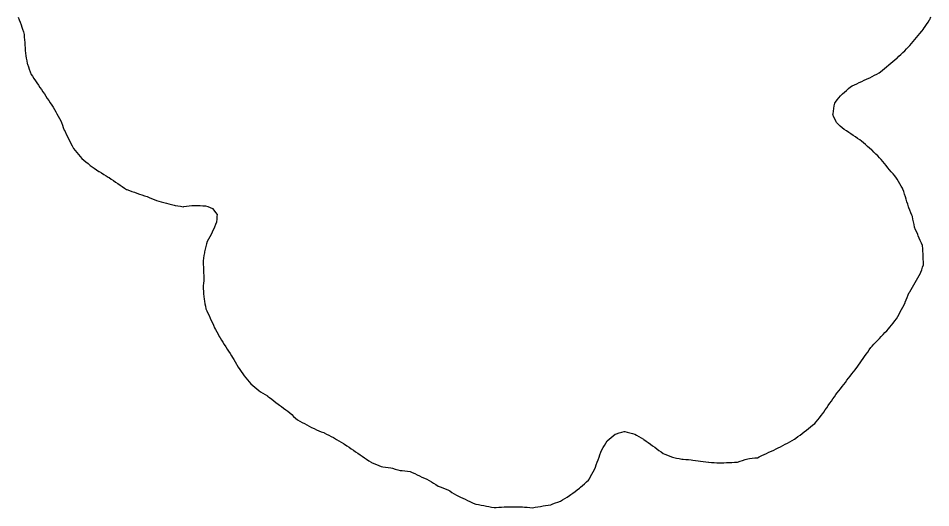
# Model space of a CAD drawing. Header units: millimetres. Extents: x 0 to 3094, y 578 to 2491.
# Drawn here: x 1436.5 to 1779.2, y 2123.1 to 2306.9 of the extents above; entities that cross this region are included whole.
import ezdxf

# ---------------------------------------------------------------- set-up
doc = ezdxf.new("R2010")
doc.units = ezdxf.units.MM
doc.layers.add('ALL_ISLANDS', color=7, linetype='Continuous')
doc.layers.add('OUTLINE_ISLAND_09', color=7, linetype='Continuous')

msp = doc.modelspace()

# ---------------------------------------------------------------- linework, layer by layer
at = {"layer": 'ALL_ISLANDS'}
msp.add_lwpolyline([(1436.5125, 2307.2505), (1436.8642, 2306.3144), (1437.2159, 2305.3783), (1437.5676, 2304.4422), (1437.9193, 2303.5061), (1438.1513, 2302.7047), (1438.4294, 2301.7442), (1438.7075, 2300.7836), (1438.7075, 2300.7831), (1438.7839, 2299.786), (1438.8603, 2298.7889), (1438.9367, 2297.7918), (1439.0131, 2296.7948), (1439.0894, 2295.7977), (1439.1658, 2294.8006), (1439.2422, 2293.8035), (1439.3186, 2292.8064), (1439.4976, 2291.8608), (1439.6835, 2290.8782), (1439.8695, 2289.8957), (1439.9802, 2289.5802), (1440.3114, 2288.6366), (1440.6425, 2287.693), (1440.9737, 2286.7494), (1441.3048, 2285.8059), (1441.8124, 2285.0591), (1442.3746, 2284.2321), (1442.9367, 2283.405), (1443.4988, 2282.578), (1444.061, 2281.7509), (1444.6231, 2280.9239), (1445.1853, 2280.0969), (1445.7474, 2279.2698), (1446.3096, 2278.4428), (1446.8717, 2277.6157), (1447.4339, 2276.7887), (1447.996, 2275.9617), (1448.5581, 2275.1346), (1449.083, 2274.2868), (1449.6094, 2273.4365), (1450.1358, 2272.5862), (1450.6621, 2271.736), (1451.0566, 2270.9877), (1451.523, 2270.1032), (1451.9894, 2269.2186), (1452.4557, 2268.334), (1452.7143, 2267.6726), (1453.0783, 2266.7412), (1453.4423, 2265.8098), (1453.8064, 2264.8785), (1454.0939, 2264.2981), (1454.5378, 2263.402), (1454.9817, 2262.5059), (1455.4256, 2261.6098), (1455.8695, 2260.7137), (1456.3133, 2259.8177), (1456.7572, 2258.9216), (1457.2011, 2258.0255), (1457.2229, 2257.9997), (1457.8681, 2257.2356), (1458.5133, 2256.4716), (1459.1585, 2255.7076), (1459.8036, 2254.9435), (1460.4488, 2254.1795), (1461.172, 2253.5738), (1461.9387, 2252.9317), (1462.7053, 2252.2897), (1463.472, 2251.6476), (1464.2528, 2251.1033), (1465.0732, 2250.5315), (1465.8936, 2249.9597), (1466.714, 2249.3879), (1466.8842, 2249.2873), (1467.745, 2248.7784), (1468.6059, 2248.2695), (1469.4667, 2247.7606), (1470.3275, 2247.2517), (1470.6046, 2247.0625), (1471.4304, 2246.4984), (1472.2561, 2245.9344), (1473.0819, 2245.3704), (1473.9077, 2244.8064), (1474.7334, 2244.2424), (1475.5592, 2243.6783), (1476.3849, 2243.1143), (1477.2107, 2242.5503), (1477.305, 2242.5178), (1478.2503, 2242.1915), (1479.1956, 2241.8652), (1480.1408, 2241.539), (1481.0861, 2241.2127), (1482.0314, 2240.8865), (1482.9767, 2240.5602), (1483.922, 2240.234), (1484.8673, 2239.9077), (1485.6496, 2239.5749), (1486.5699, 2239.1835), (1487.4901, 2238.7921), (1488.4103, 2238.4007), (1489.2447, 2238.1798), (1490.2114, 2237.9238), (1491.1781, 2237.6679), (1492.1448, 2237.4119), (1493.1114, 2237.156), (1494.0781, 2236.9), (1495.0448, 2236.6441), (1495.4746, 2236.5756), (1496.4621, 2236.4184), (1497.4497, 2236.2612), (1498.4373, 2236.104), (1498.745, 2236.1452), (1499.7362, 2236.2779), (1500.7274, 2236.4106), (1501.7185, 2236.5434), (1501.7832, 2236.5428), (1502.7831, 2236.5342), (1503.7831, 2236.5257), (1504.7831, 2236.5171), (1505.783, 2236.5086), (1506.783, 2236.5), (1507.6531, 2236.1492), (1508.5806, 2235.7752), (1509.508, 2235.4013), (1509.992, 2234.7733), (1510.6024, 2233.9812), (1511.2128, 2233.1891), (1511.1447, 2232.466), (1511.0509, 2231.4704), (1510.9572, 2230.4748), (1510.9064, 2230.3504), (1510.5285, 2229.4246), (1510.1506, 2228.4988), (1509.7726, 2227.5729), (1509.3947, 2226.6471), (1509.3803, 2226.6202), (1508.9062, 2225.7397), (1508.4322, 2224.8592), (1507.9582, 2223.9787), (1507.4842, 2223.0982), (1507.4828, 2223.0931), (1507.2315, 2222.1252), (1506.9802, 2221.1573), (1506.7289, 2220.1894), (1506.4775, 2219.2215), (1506.4064, 2218.7711), (1506.2503, 2217.7834), (1506.0942, 2216.7956), (1505.9381, 2215.8079), (1505.9579, 2215.4567), (1506.0141, 2214.4583), (1506.0703, 2213.4599), (1506.1265, 2212.4614), (1506.1284, 2212.284), (1506.1391, 2211.2841), (1506.1497, 2210.2841), (1506.1603, 2209.2842), (1506.171, 2208.2843), (1506.0964, 2207.4589), (1506.0065, 2206.463), (1505.9165, 2205.467), (1505.9276, 2205.3526), (1506.0233, 2204.3572), (1506.1191, 2203.3618), (1506.2149, 2202.3664), (1506.3107, 2201.371), (1506.434, 2200.6964), (1506.6138, 2199.7127), (1506.7936, 2198.729), (1506.9734, 2197.7453), (1507.3046, 2197.037), (1507.7281, 2196.1311), (1508.1517, 2195.2252), (1508.5752, 2194.3194), (1508.9987, 2193.4135), (1509.4223, 2192.5076), (1509.8458, 2191.6017), (1510.2693, 2190.6958), (1510.6191, 2190.0239), (1511.0808, 2189.1368), (1511.5425, 2188.2498), (1512.0042, 2187.3628), (1512.2905, 2186.9127), (1512.8272, 2186.069), (1513.3639, 2185.2252), (1513.9006, 2184.3814), (1514.4373, 2183.5377), (1514.974, 2182.6939), (1515.5107, 2181.8501), (1516.0474, 2181.0063), (1516.5841, 2180.1626), (1516.9245, 2179.5718), (1517.4236, 2178.7052), (1517.9227, 2177.8387), (1518.4218, 2176.9722), (1518.5913, 2176.7228), (1519.1532, 2175.8956), (1519.7152, 2175.0685), (1520.2772, 2174.2413), (1520.8392, 2173.4142), (1521.4012, 2172.5871), (1521.9751, 2171.895), (1522.6134, 2171.1252), (1523.2517, 2170.3555), (1523.89, 2169.5857), (1524.5494, 2169.0292), (1525.3137, 2168.3843), (1526.078, 2167.7394), (1526.8422, 2167.0945), (1527.5163, 2166.6779), (1528.367, 2166.1523), (1529.2177, 2165.6266), (1530.0683, 2165.1009), (1530.1192, 2165.0615), (1530.9099, 2164.4493), (1531.7006, 2163.837), (1532.4913, 2163.2248), (1533.282, 2162.6126), (1534.0727, 2162.0004), (1534.5572, 2161.6519), (1535.369, 2161.068), (1536.1808, 2160.4841), (1536.9926, 2159.9002), (1537.8045, 2159.3163), (1538.4434, 2158.742), (1539.1871, 2158.0734), (1539.9308, 2157.4049), (1540.6745, 2156.7364), (1541.4182, 2156.0679), (1542.27, 2155.6204), (1543.1553, 2155.1554), (1544.0406, 2154.6903), (1544.9259, 2154.2253), (1545.8112, 2153.7602), (1546.6965, 2153.2952), (1547.5818, 2152.8302), (1548.4671, 2152.3651), (1549.3655, 2152.0216), (1550.2996, 2151.6645), (1551.2336, 2151.3074), (1551.3673, 2151.2408), (1552.2625, 2150.7952), (1553.1577, 2150.3495), (1554.053, 2149.9039), (1554.9482, 2149.4583), (1555.2237, 2149.2926), (1556.0807, 2148.7773), (1556.9378, 2148.2621), (1557.7948, 2147.7468), (1558.6518, 2147.2316), (1559.0629, 2146.9523), (1559.8901, 2146.3903), (1560.7172, 2145.8284), (1561.5444, 2145.2665), (1562.3716, 2144.7045), (1563.1988, 2144.1426), (1564.0259, 2143.5806), (1564.8531, 2143.0187), (1565.6803, 2142.4567), (1566.5075, 2141.8948), (1567.3346, 2141.3328), (1568.1618, 2140.7709), (1568.989, 2140.209), (1569.157, 2140.1369), (1570.076, 2139.7427), (1570.9951, 2139.3484), (1571.9141, 2138.9542), (1572.8331, 2138.56), (1573.4375, 2138.4838), (1574.4296, 2138.3587), (1575.4217, 2138.2337), (1576.4139, 2138.1086), (1577.0814, 2137.9264), (1578.0461, 2137.663), (1579.0108, 2137.3997), (1579.9755, 2137.1363), (1580.6901, 2137.0592), (1581.6843, 2136.9518), (1582.6785, 2136.8445), (1583.6728, 2136.7372), (1584.4851, 2136.3546), (1585.3898, 2135.9285), (1586.2945, 2135.5024), (1587.1991, 2135.0764), (1588.1038, 2134.6503), (1589.0085, 2134.2242), (1589.9132, 2133.7981), (1590.8179, 2133.372), (1591.658, 2132.8523), (1592.5085, 2132.3263), (1593.3589, 2131.8002), (1594.2094, 2131.2742), (1594.98, 2130.9733), (1595.9115, 2130.6096), (1596.843, 2130.2459), (1597.7746, 2129.8822), (1598.5276, 2129.4212), (1599.3805, 2128.8991), (1600.2333, 2128.3769), (1601.0862, 2127.8548), (1601.6439, 2127.5859), (1602.5446, 2127.1515), (1603.4454, 2126.7172), (1604.3462, 2126.2829), (1605.2469, 2125.8486), (1606.1477, 2125.4142), (1607.0484, 2124.9799), (1607.9492, 2124.5456), (1608.3685, 2124.4667), (1609.3513, 2124.2817), (1610.334, 2124.0968), (1611.3168, 2123.9119), (1612.2995, 2123.7269), (1613.2823, 2123.542), (1614.265, 2123.3571), (1615.2478, 2123.1722), (1615.9684, 2123.2261), (1616.9656, 2123.3008), (1617.9628, 2123.3755), (1618.9601, 2123.4502), (1619.8723, 2123.451), (1620.8723, 2123.4519), (1621.8723, 2123.4528), (1622.8723, 2123.4538), (1623.8723, 2123.4547), (1624.8723, 2123.4556), (1625.8723, 2123.4565), (1626.6393, 2123.388), (1627.6353, 2123.299), (1628.6314, 2123.2101), (1629.6274, 2123.1211), (1630.6115, 2123.285), (1631.5979, 2123.4493), (1632.5844, 2123.6136), (1633.5708, 2123.7779), (1634.5572, 2123.9423), (1635.5436, 2124.1066), (1636.53, 2124.2709), (1637.3207, 2124.565), (1638.2579, 2124.9136), (1639.1952, 2125.2623), (1640.1324, 2125.6109), (1640.9127, 2126.0897), (1641.765, 2126.6127), (1642.6174, 2127.1357), (1643.4697, 2127.6587), (1644.0219, 2128.0624), (1644.8293, 2128.6525), (1645.6366, 2129.2426), (1646.4439, 2129.8327), (1647.2512, 2130.4229), (1647.6746, 2130.7972), (1648.4239, 2131.4595), (1649.1731, 2132.1218), (1649.9223, 2132.7841), (1650.6715, 2133.4464), (1650.9709, 2133.9812), (1651.4593, 2134.8538), (1651.9477, 2135.7265), (1652.4361, 2136.5991), (1652.9245, 2137.4717), (1653.2311, 2138.3092), (1653.5748, 2139.2483), (1653.9186, 2140.1873), (1654.2624, 2141.1264), (1654.6062, 2142.0654), (1654.9499, 2143.0045), (1655.2937, 2143.9435), (1655.6375, 2144.8826), (1656.1084, 2145.674), (1656.6197, 2146.5334), (1657.131, 2147.3928), (1657.6423, 2148.2522), (1658.3616, 2148.8347), (1659.1387, 2149.464), (1659.9158, 2150.0934), (1660.6929, 2150.7227), (1661.2224, 2150.8848), (1662.1786, 2151.1775), (1663.1348, 2151.4702), (1664.0911, 2151.7629), (1664.2374, 2151.726), (1665.207, 2151.4812), (1666.1766, 2151.2365), (1667.1462, 2150.9918), (1668.1158, 2150.7471), (1668.6979, 2150.4042), (1669.5595, 2149.8967), (1670.4211, 2149.3892), (1671.2827, 2148.8816), (1671.4581, 2148.7544), (1672.2677, 2148.1674), (1673.0773, 2147.5804), (1673.8869, 2146.9934), (1674.6965, 2146.4064), (1675.5061, 2145.8194), (1676.3156, 2145.2324), (1677.1252, 2144.6454), (1677.9348, 2144.0584), (1678.7444, 2143.4714), (1679.3645, 2143.2201), (1680.2912, 2142.8445), (1681.218, 2142.4689), (1682.1448, 2142.0933), (1682.7063, 2141.9742), (1683.6845, 2141.7668), (1684.6628, 2141.5593), (1685.641, 2141.3518), (1686.2043, 2141.315), (1687.2021, 2141.2498), (1688.2, 2141.1846), (1689.1979, 2141.1194), (1689.7948, 2141.0365), (1690.7853, 2140.8991), (1691.7758, 2140.7617), (1692.7663, 2140.6243), (1693.7568, 2140.4869), (1694.7473, 2140.3494), (1695.7379, 2140.212), (1695.8178, 2140.2067), (1696.8156, 2140.1406), (1697.8134, 2140.0744), (1698.8112, 2140.0083), (1699.809, 2139.9421), (1700.4403, 2139.9686), (1701.4394, 2140.0105), (1702.4386, 2140.0525), (1703.4377, 2140.0944), (1704.4368, 2140.1363), (1705.4359, 2140.1783), (1706.4351, 2140.2202), (1706.6288, 2140.2819), (1707.5816, 2140.5855), (1708.5345, 2140.889), (1709.4873, 2141.1925), (1710.4401, 2141.4961), (1711.1018, 2141.5713), (1712.0954, 2141.6843), (1713.089, 2141.7972), (1714.0826, 2141.9102), (1714.8037, 2142.2463), (1715.7101, 2142.6687), (1716.6165, 2143.0911), (1717.5229, 2143.5136), (1718.4293, 2143.936), (1719.3357, 2144.3584), (1720.2421, 2144.7808), (1721.1485, 2145.2033), (1721.8473, 2145.5682), (1722.7337, 2146.0312), (1723.6201, 2146.4941), (1724.5065, 2146.9571), (1725.3928, 2147.42), (1726.2792, 2147.883), (1727.1656, 2148.3459), (1728.052, 2148.8089), (1728.5345, 2149.1868), (1729.3218, 2149.8035), (1730.109, 2150.4202), (1730.8962, 2151.0368), (1731.6834, 2151.6535), (1732.4707, 2152.2702), (1733.2579, 2152.8868), (1734.0451, 2153.5035), (1734.8323, 2154.1202), (1735.6196, 2154.7368), (1736.1119, 2155.3533), (1736.736, 2156.1347), (1737.3601, 2156.916), (1737.9842, 2157.6974), (1738.6083, 2158.4788), (1738.995, 2159.0359), (1739.5653, 2159.8574), (1740.1356, 2160.6788), (1740.7058, 2161.5003), (1741.2761, 2162.3218), (1741.8463, 2163.1432), (1742.4166, 2163.9647), (1742.9869, 2164.7861), (1743.5571, 2165.6076), (1744.0382, 2166.2272), (1744.6514, 2167.017), (1745.2647, 2167.8069), (1745.878, 2168.5968), (1746.4912, 2169.3867), (1747.1045, 2170.1765), (1747.7177, 2170.9664), (1748.331, 2171.7563), (1748.9443, 2172.5462), (1749.5575, 2173.336), (1750.1708, 2174.1259), (1750.7841, 2174.9158), (1751.3973, 2175.7057), (1751.4906, 2175.8393), (1752.0628, 2176.6593), (1752.6351, 2177.4794), (1753.2074, 2178.2994), (1753.7797, 2179.1195), (1754.3519, 2179.9396), (1754.9242, 2180.7596), (1755.4965, 2181.5797), (1756.0688, 2182.3998), (1756.641, 2183.2198), (1757.1591, 2183.7678), (1757.846, 2184.4945), (1758.533, 2185.2212), (1759.2199, 2185.9479), (1759.9069, 2186.6746), (1760.5938, 2187.4013), (1761.2808, 2188.128), (1761.9677, 2188.8547), (1762.6547, 2189.5814), (1763.3416, 2190.3081), (1763.8275, 2190.9038), (1764.4596, 2191.6787), (1765.0916, 2192.4536), (1765.7237, 2193.2285), (1766.3558, 2194.0035), (1766.8197, 2194.8891), (1767.2837, 2195.7749), (1767.7478, 2196.6608), (1768.2118, 2197.5466), (1768.6758, 2198.4324), (1769.1398, 2199.3182), (1769.6038, 2200.2041), (1769.6174, 2200.2372), (1769.9958, 2201.1628), (1770.3742, 2202.0885), (1770.7526, 2203.0141), (1771.131, 2203.9398), (1771.2826, 2204.2013), (1771.784, 2205.0665), (1772.2855, 2205.9317), (1772.787, 2206.7969), (1773.2884, 2207.662), (1773.7899, 2208.5272), (1774.2913, 2209.3924), (1774.7928, 2210.2576), (1775.2943, 2211.1227), (1775.432, 2211.5004), (1775.7748, 2212.4398), (1776.1175, 2213.3792), (1776.4603, 2214.3186), (1776.4559, 2214.4149), (1776.4101, 2215.4138), (1776.3643, 2216.4128), (1776.3185, 2217.4117), (1776.2727, 2218.4107), (1776.2269, 2219.4096), (1776.1812, 2220.4086), (1776.1354, 2221.4075), (1776.0619, 2221.5767), (1775.6637, 2222.494), (1775.2655, 2223.4113), (1774.8673, 2224.3286), (1774.4691, 2225.2459), (1774.2912, 2225.6603), (1773.8968, 2226.5792), (1773.5023, 2227.4981), (1773.1079, 2228.417), (1773.0953, 2228.4801), (1772.9002, 2229.4609), (1772.705, 2230.4416), (1772.5098, 2231.4224), (1772.3146, 2232.4032), (1772.0927, 2232.9509), (1771.7172, 2233.8778), (1771.3417, 2234.8046), (1770.9663, 2235.7314), (1770.8598, 2236.0674), (1770.5576, 2237.0206), (1770.2554, 2237.9739), (1769.9532, 2238.9271), (1769.651, 2239.8803), (1769.3488, 2240.8336), (1769.0466, 2241.7868), (1768.7444, 2242.7401), (1768.5844, 2243.0197), (1768.0877, 2243.8876), (1767.591, 2244.7555), (1767.0943, 2245.6234), (1766.5975, 2246.4914), (1766.2723, 2246.8887), (1765.6388, 2247.6625), (1765.0054, 2248.4363), (1764.372, 2249.2101), (1763.7385, 2249.9839), (1763.1051, 2250.7577), (1762.4717, 2251.5315), (1761.8382, 2252.3053), (1761.2048, 2253.0791), (1760.5714, 2253.8529), (1759.9712, 2254.4562), (1759.266, 2255.1652), (1758.5608, 2255.8742), (1757.8556, 2256.5832), (1757.1503, 2257.2921), (1756.9705, 2257.4498), (1756.2186, 2258.109), (1755.4666, 2258.7682), (1754.7147, 2259.4275), (1753.9627, 2260.0867), (1753.2108, 2260.7459), (1752.5199, 2261.2142), (1751.6922, 2261.7753), (1750.8644, 2262.3364), (1750.0367, 2262.8975), (1749.2089, 2263.4586), (1748.3811, 2264.0196), (1747.5534, 2264.5807), (1746.7256, 2265.1418), (1745.8979, 2265.7029), (1745.1972, 2266.3575), (1744.4665, 2267.0401), (1743.7358, 2267.7228), (1743.6411, 2267.9371), (1743.2368, 2268.8518), (1742.8326, 2269.7664), (1742.4283, 2270.6811), (1742.4834, 2271.0339), (1742.6378, 2272.0219), (1742.7922, 2273.0099), (1742.9466, 2273.9979), (1743.1009, 2274.9859), (1743.4178, 2275.388), (1744.0368, 2276.1734), (1744.6558, 2276.9588), (1745.2747, 2277.7442), (1745.3105, 2277.7768), (1746.0492, 2278.4509), (1746.7879, 2279.1249), (1747.5266, 2279.7989), (1748.2653, 2280.473), (1749.004, 2281.147), (1749.6409, 2281.445), (1750.5468, 2281.8686), (1751.4526, 2282.2923), (1752.3584, 2282.716), (1753.2642, 2283.1397), (1754.17, 2283.5634), (1755.0758, 2283.9871), (1755.9816, 2284.4107), (1756.2502, 2284.5491), (1757.1391, 2285.0072), (1758.028, 2285.4652), (1758.9169, 2285.9233), (1759.8059, 2286.3813), (1760.2877, 2286.776), (1761.0614, 2287.4095), (1761.8351, 2288.0431), (1762.6088, 2288.6767), (1763.3825, 2289.3103), (1764.1561, 2289.9438), (1764.9298, 2290.5774), (1765.7035, 2291.211), (1766.4772, 2291.8446), (1766.5283, 2291.8942), (1767.2455, 2292.5911), (1767.9627, 2293.2879), (1768.68, 2293.9847), (1769.3972, 2294.6816), (1770.1144, 2295.3784), (1770.8316, 2296.0752), (1771.2706, 2296.5983), (1771.9135, 2297.3643), (1772.5563, 2298.1303), (1773.1992, 2298.8963), (1773.8421, 2299.6622), (1774.4849, 2300.4282), (1775.1278, 2301.1942), (1775.7706, 2301.9602), (1776.4135, 2302.7262), (1776.5142, 2302.8806), (1777.0605, 2303.7182), (1777.6068, 2304.5558), (1778.153, 2305.3934), (1778.6993, 2306.231), (1778.7878, 2306.4401), (1779.1774, 2307.3611)], dxfattribs=at)
at = {"layer": 'OUTLINE_ISLAND_09'}
msp.add_lwpolyline([(1436.5125, 2307.2505), (1436.8642, 2306.3144), (1437.2159, 2305.3783), (1437.5676, 2304.4422), (1437.9193, 2303.5061), (1438.1513, 2302.7047), (1438.4294, 2301.7442), (1438.7075, 2300.7836), (1438.7075, 2300.7831), (1438.7839, 2299.786), (1438.8603, 2298.7889), (1438.9367, 2297.7918), (1439.0131, 2296.7948), (1439.0894, 2295.7977), (1439.1658, 2294.8006), (1439.2422, 2293.8035), (1439.3186, 2292.8064), (1439.4976, 2291.8608), (1439.6835, 2290.8782), (1439.8695, 2289.8957), (1439.9802, 2289.5802), (1440.3114, 2288.6366), (1440.6425, 2287.693), (1440.9737, 2286.7494), (1441.3048, 2285.8059), (1441.8124, 2285.0591), (1442.3746, 2284.2321), (1442.9367, 2283.405), (1443.4988, 2282.578), (1444.061, 2281.7509), (1444.6231, 2280.9239), (1445.1853, 2280.0969), (1445.7474, 2279.2698), (1446.3096, 2278.4428), (1446.8717, 2277.6157), (1447.4339, 2276.7887), (1447.996, 2275.9617), (1448.5581, 2275.1346), (1449.083, 2274.2868), (1449.6094, 2273.4365), (1450.1358, 2272.5862), (1450.6621, 2271.736), (1451.0566, 2270.9877), (1451.523, 2270.1032), (1451.9894, 2269.2186), (1452.4557, 2268.334), (1452.7143, 2267.6726), (1453.0783, 2266.7412), (1453.4423, 2265.8098), (1453.8064, 2264.8785), (1454.0939, 2264.2981), (1454.5378, 2263.402), (1454.9817, 2262.5059), (1455.4256, 2261.6098), (1455.8695, 2260.7137), (1456.3133, 2259.8177), (1456.7572, 2258.9216), (1457.2011, 2258.0255), (1457.2229, 2257.9997), (1457.8681, 2257.2356), (1458.5133, 2256.4716), (1459.1585, 2255.7076), (1459.8036, 2254.9435), (1460.4488, 2254.1795), (1461.172, 2253.5738), (1461.9387, 2252.9317), (1462.7053, 2252.2897), (1463.472, 2251.6476), (1464.2528, 2251.1033), (1465.0732, 2250.5315), (1465.8936, 2249.9597), (1466.714, 2249.3879), (1466.8842, 2249.2873), (1467.745, 2248.7784), (1468.6059, 2248.2695), (1469.4667, 2247.7606), (1470.3275, 2247.2517), (1470.6046, 2247.0625), (1471.4304, 2246.4984), (1472.2561, 2245.9344), (1473.0819, 2245.3704), (1473.9077, 2244.8064), (1474.7334, 2244.2424), (1475.5592, 2243.6783), (1476.3849, 2243.1143), (1477.2107, 2242.5503), (1477.305, 2242.5178), (1478.2503, 2242.1915), (1479.1956, 2241.8652), (1480.1408, 2241.539), (1481.0861, 2241.2127), (1482.0314, 2240.8865), (1482.9767, 2240.5602), (1483.922, 2240.234), (1484.8673, 2239.9077), (1485.6496, 2239.5749), (1486.5699, 2239.1835), (1487.4901, 2238.7921), (1488.4103, 2238.4007), (1489.2447, 2238.1798), (1490.2114, 2237.9238), (1491.1781, 2237.6679), (1492.1448, 2237.4119), (1493.1114, 2237.156), (1494.0781, 2236.9), (1495.0448, 2236.6441), (1495.4746, 2236.5756), (1496.4621, 2236.4184), (1497.4497, 2236.2612), (1498.4373, 2236.104), (1498.745, 2236.1452), (1499.7362, 2236.2779), (1500.7274, 2236.4106), (1501.7185, 2236.5434), (1501.7832, 2236.5428), (1502.7831, 2236.5342), (1503.7831, 2236.5257), (1504.7831, 2236.5171), (1505.783, 2236.5086), (1506.783, 2236.5), (1507.6531, 2236.1492), (1508.5806, 2235.7752), (1509.508, 2235.4013), (1509.992, 2234.7733), (1510.6024, 2233.9812), (1511.2128, 2233.1891), (1511.1447, 2232.466), (1511.0509, 2231.4704), (1510.9572, 2230.4748), (1510.9064, 2230.3504), (1510.5285, 2229.4246), (1510.1506, 2228.4988), (1509.7726, 2227.5729), (1509.3947, 2226.6471), (1509.3803, 2226.6202), (1508.9062, 2225.7397), (1508.4322, 2224.8592), (1507.9582, 2223.9787), (1507.4842, 2223.0982), (1507.4828, 2223.0931), (1507.2315, 2222.1252), (1506.9802, 2221.1573), (1506.7289, 2220.1894), (1506.4775, 2219.2215), (1506.4064, 2218.7711), (1506.2503, 2217.7834), (1506.0942, 2216.7956), (1505.9381, 2215.8079), (1505.9579, 2215.4567), (1506.0141, 2214.4583), (1506.0703, 2213.4599), (1506.1265, 2212.4614), (1506.1284, 2212.284), (1506.1391, 2211.2841), (1506.1497, 2210.2841), (1506.1603, 2209.2842), (1506.171, 2208.2843), (1506.0964, 2207.4589), (1506.0065, 2206.463), (1505.9165, 2205.467), (1505.9276, 2205.3526), (1506.0233, 2204.3572), (1506.1191, 2203.3618), (1506.2149, 2202.3664), (1506.3107, 2201.371), (1506.434, 2200.6964), (1506.6138, 2199.7127), (1506.7936, 2198.729), (1506.9734, 2197.7453), (1507.3046, 2197.037), (1507.7281, 2196.1311), (1508.1517, 2195.2252), (1508.5752, 2194.3194), (1508.9987, 2193.4135), (1509.4223, 2192.5076), (1509.8458, 2191.6017), (1510.2693, 2190.6958), (1510.6191, 2190.0239), (1511.0808, 2189.1368), (1511.5425, 2188.2498), (1512.0042, 2187.3628), (1512.2905, 2186.9127), (1512.8272, 2186.069), (1513.3639, 2185.2252), (1513.9006, 2184.3814), (1514.4373, 2183.5377), (1514.974, 2182.6939), (1515.5107, 2181.8501), (1516.0474, 2181.0063), (1516.5841, 2180.1626), (1516.9245, 2179.5718), (1517.4236, 2178.7052), (1517.9227, 2177.8387), (1518.4218, 2176.9722), (1518.5913, 2176.7228), (1519.1532, 2175.8956), (1519.7152, 2175.0685), (1520.2772, 2174.2413), (1520.8392, 2173.4142), (1521.4012, 2172.5871), (1521.9751, 2171.895), (1522.6134, 2171.1252), (1523.2517, 2170.3555), (1523.89, 2169.5857), (1524.5494, 2169.0292), (1525.3137, 2168.3843), (1526.078, 2167.7394), (1526.8422, 2167.0945), (1527.5163, 2166.6779), (1528.367, 2166.1523), (1529.2177, 2165.6266), (1530.0683, 2165.1009), (1530.1192, 2165.0615), (1530.9099, 2164.4493), (1531.7006, 2163.837), (1532.4913, 2163.2248), (1533.282, 2162.6126), (1534.0727, 2162.0004), (1534.5572, 2161.6519), (1535.369, 2161.068), (1536.1808, 2160.4841), (1536.9926, 2159.9002), (1537.8045, 2159.3163), (1538.4434, 2158.742), (1539.1871, 2158.0734), (1539.9308, 2157.4049), (1540.6745, 2156.7364), (1541.4182, 2156.0679), (1542.27, 2155.6204), (1543.1553, 2155.1554), (1544.0406, 2154.6903), (1544.9259, 2154.2253), (1545.8112, 2153.7602), (1546.6965, 2153.2952), (1547.5818, 2152.8302), (1548.4671, 2152.3651), (1549.3655, 2152.0216), (1550.2996, 2151.6645), (1551.2336, 2151.3074), (1551.3673, 2151.2408), (1552.2625, 2150.7952), (1553.1577, 2150.3495), (1554.053, 2149.9039), (1554.9482, 2149.4583), (1555.2237, 2149.2926), (1556.0807, 2148.7773), (1556.9378, 2148.2621), (1557.7948, 2147.7468), (1558.6518, 2147.2316), (1559.0629, 2146.9523), (1559.8901, 2146.3903), (1560.7172, 2145.8284), (1561.5444, 2145.2665), (1562.3716, 2144.7045), (1563.1988, 2144.1426), (1564.0259, 2143.5806), (1564.8531, 2143.0187), (1565.6803, 2142.4567), (1566.5075, 2141.8948), (1567.3346, 2141.3328), (1568.1618, 2140.7709), (1568.989, 2140.209), (1569.157, 2140.1369), (1570.076, 2139.7427), (1570.9951, 2139.3484), (1571.9141, 2138.9542), (1572.8331, 2138.56), (1573.4375, 2138.4838), (1574.4296, 2138.3587), (1575.4217, 2138.2337), (1576.4139, 2138.1086), (1577.0814, 2137.9264), (1578.0461, 2137.663), (1579.0108, 2137.3997), (1579.9755, 2137.1363), (1580.6901, 2137.0592), (1581.6843, 2136.9518), (1582.6785, 2136.8445), (1583.6728, 2136.7372), (1584.4851, 2136.3546), (1585.3898, 2135.9285), (1586.2945, 2135.5024), (1587.1991, 2135.0764), (1588.1038, 2134.6503), (1589.0085, 2134.2242), (1589.9132, 2133.7981), (1590.8179, 2133.372), (1591.658, 2132.8523), (1592.5085, 2132.3263), (1593.3589, 2131.8002), (1594.2094, 2131.2742), (1594.98, 2130.9733), (1595.9115, 2130.6096), (1596.843, 2130.2459), (1597.7746, 2129.8822), (1598.5276, 2129.4212), (1599.3805, 2128.8991), (1600.2333, 2128.3769), (1601.0862, 2127.8548), (1601.6439, 2127.5859), (1602.5446, 2127.1515), (1603.4454, 2126.7172), (1604.3462, 2126.2829), (1605.2469, 2125.8486), (1606.1477, 2125.4142), (1607.0484, 2124.9799), (1607.9492, 2124.5456), (1608.3685, 2124.4667), (1609.3513, 2124.2817), (1610.334, 2124.0968), (1611.3168, 2123.9119), (1612.2995, 2123.7269), (1613.2823, 2123.542), (1614.265, 2123.3571), (1615.2478, 2123.1722), (1615.9684, 2123.2261), (1616.9656, 2123.3008), (1617.9628, 2123.3755), (1618.9601, 2123.4502), (1619.8723, 2123.451), (1620.8723, 2123.4519), (1621.8723, 2123.4528), (1622.8723, 2123.4538), (1623.8723, 2123.4547), (1624.8723, 2123.4556), (1625.8723, 2123.4565), (1626.6393, 2123.388), (1627.6353, 2123.299), (1628.6314, 2123.2101), (1629.6274, 2123.1211), (1630.6115, 2123.285), (1631.5979, 2123.4493), (1632.5844, 2123.6136), (1633.5708, 2123.7779), (1634.5572, 2123.9423), (1635.5436, 2124.1066), (1636.53, 2124.2709), (1637.3207, 2124.565), (1638.2579, 2124.9136), (1639.1952, 2125.2623), (1640.1324, 2125.6109), (1640.9127, 2126.0897), (1641.765, 2126.6127), (1642.6174, 2127.1357), (1643.4697, 2127.6587), (1644.0219, 2128.0624), (1644.8293, 2128.6525), (1645.6366, 2129.2426), (1646.4439, 2129.8327), (1647.2512, 2130.4229), (1647.6746, 2130.7972), (1648.4239, 2131.4595), (1649.1731, 2132.1218), (1649.9223, 2132.7841), (1650.6715, 2133.4464), (1650.9709, 2133.9812), (1651.4593, 2134.8538), (1651.9477, 2135.7265), (1652.4361, 2136.5991), (1652.9245, 2137.4717), (1653.2311, 2138.3092), (1653.5748, 2139.2483), (1653.9186, 2140.1873), (1654.2624, 2141.1264), (1654.6062, 2142.0654), (1654.9499, 2143.0045), (1655.2937, 2143.9435), (1655.6375, 2144.8826), (1656.1084, 2145.674), (1656.6197, 2146.5334), (1657.131, 2147.3928), (1657.6423, 2148.2522), (1658.3616, 2148.8347), (1659.1387, 2149.464), (1659.9158, 2150.0934), (1660.6929, 2150.7227), (1661.2224, 2150.8848), (1662.1786, 2151.1775), (1663.1348, 2151.4702), (1664.0911, 2151.7629), (1664.2374, 2151.726), (1665.207, 2151.4812), (1666.1766, 2151.2365), (1667.1462, 2150.9918), (1668.1158, 2150.7471), (1668.6979, 2150.4042), (1669.5595, 2149.8967), (1670.4211, 2149.3892), (1671.2827, 2148.8816), (1671.4581, 2148.7544), (1672.2677, 2148.1674), (1673.0773, 2147.5804), (1673.8869, 2146.9934), (1674.6965, 2146.4064), (1675.5061, 2145.8194), (1676.3156, 2145.2324), (1677.1252, 2144.6454), (1677.9348, 2144.0584), (1678.7444, 2143.4714), (1679.3645, 2143.2201), (1680.2912, 2142.8445), (1681.218, 2142.4689), (1682.1448, 2142.0933), (1682.7063, 2141.9742), (1683.6845, 2141.7668), (1684.6628, 2141.5593), (1685.641, 2141.3518), (1686.2043, 2141.315), (1687.2021, 2141.2498), (1688.2, 2141.1846), (1689.1979, 2141.1194), (1689.7948, 2141.0365), (1690.7853, 2140.8991), (1691.7758, 2140.7617), (1692.7663, 2140.6243), (1693.7568, 2140.4869), (1694.7473, 2140.3494), (1695.7379, 2140.212), (1695.8178, 2140.2067), (1696.8156, 2140.1406), (1697.8134, 2140.0744), (1698.8112, 2140.0083), (1699.809, 2139.9421), (1700.4403, 2139.9686), (1701.4394, 2140.0105), (1702.4386, 2140.0525), (1703.4377, 2140.0944), (1704.4368, 2140.1363), (1705.4359, 2140.1783), (1706.4351, 2140.2202), (1706.6288, 2140.2819), (1707.5816, 2140.5855), (1708.5345, 2140.889), (1709.4873, 2141.1925), (1710.4401, 2141.4961), (1711.1018, 2141.5713), (1712.0954, 2141.6843), (1713.089, 2141.7972), (1714.0826, 2141.9102), (1714.8037, 2142.2463), (1715.7101, 2142.6687), (1716.6165, 2143.0911), (1717.5229, 2143.5136), (1718.4293, 2143.936), (1719.3357, 2144.3584), (1720.2421, 2144.7808), (1721.1485, 2145.2033), (1721.8473, 2145.5682), (1722.7337, 2146.0312), (1723.6201, 2146.4941), (1724.5065, 2146.9571), (1725.3928, 2147.42), (1726.2792, 2147.883), (1727.1656, 2148.3459), (1728.052, 2148.8089), (1728.5345, 2149.1868), (1729.3218, 2149.8035), (1730.109, 2150.4202), (1730.8962, 2151.0368), (1731.6834, 2151.6535), (1732.4707, 2152.2702), (1733.2579, 2152.8868), (1734.0451, 2153.5035), (1734.8323, 2154.1202), (1735.6196, 2154.7368), (1736.1119, 2155.3533), (1736.736, 2156.1347), (1737.3601, 2156.916), (1737.9842, 2157.6974), (1738.6083, 2158.4788), (1738.995, 2159.0359), (1739.5653, 2159.8574), (1740.1356, 2160.6788), (1740.7058, 2161.5003), (1741.2761, 2162.3218), (1741.8463, 2163.1432), (1742.4166, 2163.9647), (1742.9869, 2164.7861), (1743.5571, 2165.6076), (1744.0382, 2166.2272), (1744.6514, 2167.017), (1745.2647, 2167.8069), (1745.878, 2168.5968), (1746.4912, 2169.3867), (1747.1045, 2170.1765), (1747.7177, 2170.9664), (1748.331, 2171.7563), (1748.9443, 2172.5462), (1749.5575, 2173.336), (1750.1708, 2174.1259), (1750.7841, 2174.9158), (1751.3973, 2175.7057), (1751.4906, 2175.8393), (1752.0628, 2176.6593), (1752.6351, 2177.4794), (1753.2074, 2178.2994), (1753.7797, 2179.1195), (1754.3519, 2179.9396), (1754.9242, 2180.7596), (1755.4965, 2181.5797), (1756.0688, 2182.3998), (1756.641, 2183.2198), (1757.1591, 2183.7678), (1757.846, 2184.4945), (1758.533, 2185.2212), (1759.2199, 2185.9479), (1759.9069, 2186.6746), (1760.5938, 2187.4013), (1761.2808, 2188.128), (1761.9677, 2188.8547), (1762.6547, 2189.5814), (1763.3416, 2190.3081), (1763.8275, 2190.9038), (1764.4596, 2191.6787), (1765.0916, 2192.4536), (1765.7237, 2193.2285), (1766.3558, 2194.0035), (1766.8197, 2194.8891), (1767.2837, 2195.7749), (1767.7478, 2196.6608), (1768.2118, 2197.5466), (1768.6758, 2198.4324), (1769.1398, 2199.3182), (1769.6038, 2200.2041), (1769.6174, 2200.2372), (1769.9958, 2201.1628), (1770.3742, 2202.0885), (1770.7526, 2203.0141), (1771.131, 2203.9398), (1771.2826, 2204.2013), (1771.784, 2205.0665), (1772.2855, 2205.9317), (1772.787, 2206.7969), (1773.2884, 2207.662), (1773.7899, 2208.5272), (1774.2913, 2209.3924), (1774.7928, 2210.2576), (1775.2943, 2211.1227), (1775.432, 2211.5004), (1775.7748, 2212.4398), (1776.1175, 2213.3792), (1776.4603, 2214.3186), (1776.4559, 2214.4149), (1776.4101, 2215.4138), (1776.3643, 2216.4128), (1776.3185, 2217.4117), (1776.2727, 2218.4107), (1776.2269, 2219.4096), (1776.1812, 2220.4086), (1776.1354, 2221.4075), (1776.0619, 2221.5767), (1775.6637, 2222.494), (1775.2655, 2223.4113), (1774.8673, 2224.3286), (1774.4691, 2225.2459), (1774.2912, 2225.6603), (1773.8968, 2226.5792), (1773.5023, 2227.4981), (1773.1079, 2228.417), (1773.0953, 2228.4801), (1772.9002, 2229.4609), (1772.705, 2230.4416), (1772.5098, 2231.4224), (1772.3146, 2232.4032), (1772.0927, 2232.9509), (1771.7172, 2233.8778), (1771.3417, 2234.8046), (1770.9663, 2235.7314), (1770.8598, 2236.0674), (1770.5576, 2237.0206), (1770.2554, 2237.9739), (1769.9532, 2238.9271), (1769.651, 2239.8803), (1769.3488, 2240.8336), (1769.0466, 2241.7868), (1768.7444, 2242.7401), (1768.5844, 2243.0197), (1768.0877, 2243.8876), (1767.591, 2244.7555), (1767.0943, 2245.6234), (1766.5975, 2246.4914), (1766.2723, 2246.8887), (1765.6388, 2247.6625), (1765.0054, 2248.4363), (1764.372, 2249.2101), (1763.7385, 2249.9839), (1763.1051, 2250.7577), (1762.4717, 2251.5315), (1761.8382, 2252.3053), (1761.2048, 2253.0791), (1760.5714, 2253.8529), (1759.9712, 2254.4562), (1759.266, 2255.1652), (1758.5608, 2255.8742), (1757.8556, 2256.5832), (1757.1503, 2257.2921), (1756.9705, 2257.4498), (1756.2186, 2258.109), (1755.4666, 2258.7682), (1754.7147, 2259.4275), (1753.9627, 2260.0867), (1753.2108, 2260.7459), (1752.5199, 2261.2142), (1751.6922, 2261.7753), (1750.8644, 2262.3364), (1750.0367, 2262.8975), (1749.2089, 2263.4586), (1748.3811, 2264.0196), (1747.5534, 2264.5807), (1746.7256, 2265.1418), (1745.8979, 2265.7029), (1745.1972, 2266.3575), (1744.4665, 2267.0401), (1743.7358, 2267.7228), (1743.6411, 2267.9371), (1743.2368, 2268.8518), (1742.8326, 2269.7664), (1742.4283, 2270.6811), (1742.4834, 2271.0339), (1742.6378, 2272.0219), (1742.7922, 2273.0099), (1742.9466, 2273.9979), (1743.1009, 2274.9859), (1743.4178, 2275.388), (1744.0368, 2276.1734), (1744.6558, 2276.9588), (1745.2747, 2277.7442), (1745.3105, 2277.7768), (1746.0492, 2278.4509), (1746.7879, 2279.1249), (1747.5266, 2279.7989), (1748.2653, 2280.473), (1749.004, 2281.147), (1749.6409, 2281.445), (1750.5468, 2281.8686), (1751.4526, 2282.2923), (1752.3584, 2282.716), (1753.2642, 2283.1397), (1754.17, 2283.5634), (1755.0758, 2283.9871), (1755.9816, 2284.4107), (1756.2502, 2284.5491), (1757.1391, 2285.0072), (1758.028, 2285.4652), (1758.9169, 2285.9233), (1759.8059, 2286.3813), (1760.2877, 2286.776), (1761.0614, 2287.4095), (1761.8351, 2288.0431), (1762.6088, 2288.6767), (1763.3825, 2289.3103), (1764.1561, 2289.9438), (1764.9298, 2290.5774), (1765.7035, 2291.211), (1766.4772, 2291.8446), (1766.5283, 2291.8942), (1767.2455, 2292.5911), (1767.9627, 2293.2879), (1768.68, 2293.9847), (1769.3972, 2294.6816), (1770.1144, 2295.3784), (1770.8316, 2296.0752), (1771.2706, 2296.5983), (1771.9135, 2297.3643), (1772.5563, 2298.1303), (1773.1992, 2298.8963), (1773.8421, 2299.6622), (1774.4849, 2300.4282), (1775.1278, 2301.1942), (1775.7706, 2301.9602), (1776.4135, 2302.7262), (1776.5142, 2302.8806), (1777.0605, 2303.7182), (1777.6068, 2304.5558), (1778.153, 2305.3934), (1778.6993, 2306.231), (1778.7878, 2306.4401), (1779.1774, 2307.3611)], dxfattribs=at)

doc.saveas('drawing.dxf')
